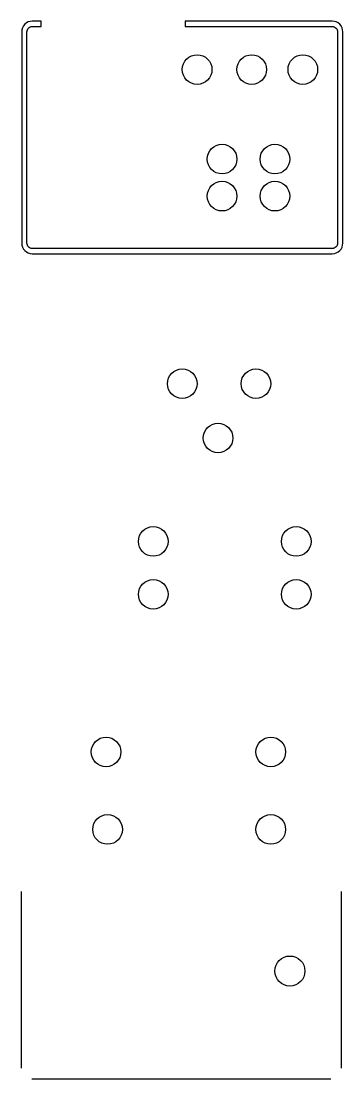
# Model space of a CAD drawing. Header units: millimetres. Extents: x -30 to 31, y -102 to 98.
import ezdxf

# ---------------------------------------------------------------- set-up
doc = ezdxf.new("R2010")
doc.units = ezdxf.units.MM

msp = doc.modelspace()

# ---------------------------------------------------------------- linework, layer by layer
for p, q in [((-29.5, -66.74), (-29.5, -100.1)), ((31, -100.1), (31, -66.74)), ((-27.5, -102.1), (29, -102.1))]:
    msp.add_line(p, q)
msp.add_lwpolyline([(-29.4, 95.62), (-29.4, 55.7, 0.414214), (-27.4, 53.7), (29.26, 53.7, 0.414214), (31.26, 55.7), (31.26, 95.62, 0.414214), (29.26, 97.62), (1.49, 97.62), (1.49, 96.62), (29.26, 96.62, -0.414214), (30.26, 95.62), (30.26, 55.7, -0.414214), (29.26, 54.7), (-27.4, 54.7, -0.414214), (-28.4, 55.7), (-28.4, 95.62, -0.414214), (-27.4, 96.62), (-25.73, 96.62), (-25.73, 97.62), (-27.4, 97.62, 0.414214)], format="xyb", close=True)
msp.add_lwpolyline([(-25.73, 97.62), (-27.4, 97.62, 0.414214), (-29.4, 95.62), (-29.4, 55.7, 0.414214), (-27.4, 53.7), (29.26, 53.7, 0.414214), (31.26, 55.7), (31.26, 95.62, 0.414214), (29.26, 97.62), (1.49, 97.62)], format="xyb")
for centre, radius in [((3.74, 88.49), 2.8), ((14.04, 88.49), 2.8), ((23.7, 88.49), 2.8), ((8.44, 71.58), 2.8), ((18.44, 71.58), 2.8), ((8.44, 64.58), 2.8), ((18.44, 64.58), 2.8), ((0.93, 29.17), 2.8), ((14.85, 29.17), 2.8), ((7.68, 18.91), 2.8), ((-4.55, -0.61), 2.8), ((22.45, -0.61), 2.8), ((-4.55, -10.61), 2.8), ((22.45, -10.61), 2.8), ((-13.47, -40.38), 2.8), ((17.65, -40.38), 2.8), ((-13.17, -55), 2.8), ((17.65, -55), 2.8), ((21.26, -81.74), 2.83)]:
    msp.add_circle(centre, radius)

doc.saveas('drawing.dxf')
